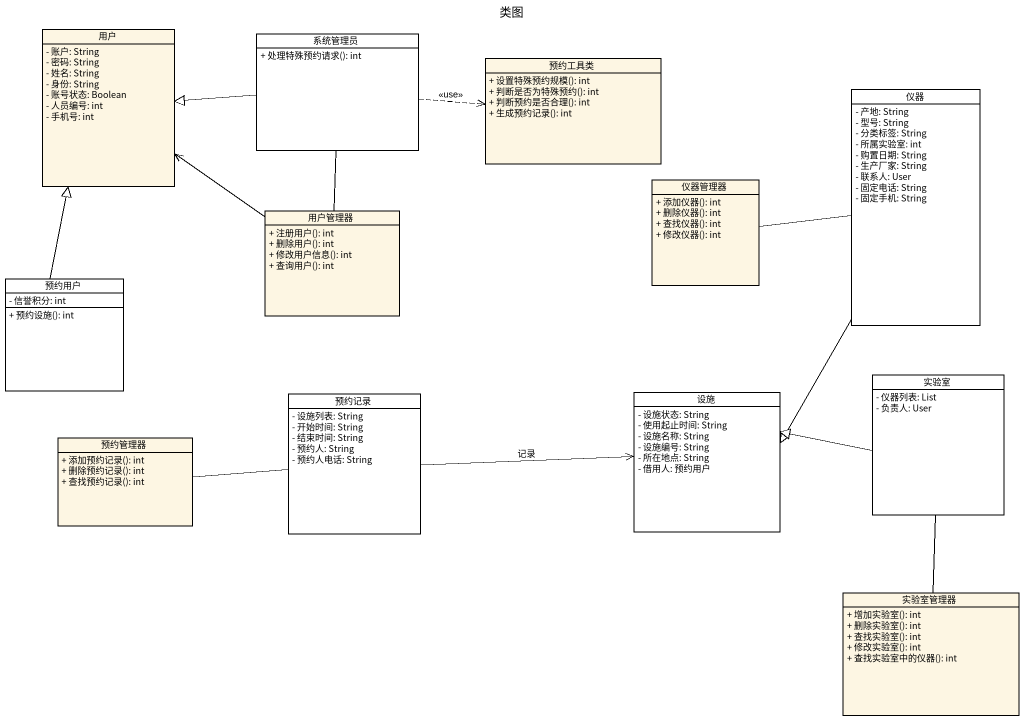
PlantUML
@startuml
title 类图
hide circle
hide empty members
skinparam classAttributeIconSize 0
class 用户 {
  - 账户: String
  - 密码: String
  - 姓名: String
  - 身份: String
  - 账号状态: Boolean
  - 人员编号: int
  - 手机号: int
}
class 系统管理员 #FFFFFF {
  + 处理特殊预约请求(): int
}
class 预约工具类 {
  + 设置特殊预约规模(): int
  + 判断是否为特殊预约(): int
  + 判断预约是否合理(): int
  + 生成预约记录(): int
}
class 仪器 #FFFFFF {
  - 产地: String
  - 型号: String
  - 分类标签: String
  - 所属实验室: int
  - 购置日期: String
  - 生产厂家: String
  - 联系人: User
  - 固定电话: String
  - 固定手机: String
}
class 用户管理器 {
  + 注册用户(): int
  + 删除用户(): int
  + 修改用户信息(): int
  + 查询用户(): int
}
class 仪器管理器 {
  + 添加仪器(): int
  + 删除仪器(): int
  + 查找仪器(): int
  + 修改仪器(): int
}
class 预约用户 #FFFFFF {
  - 信誉积分: int
  + 预约设施(): int
}
class 预约记录 #FFFFFF {
  - 设施列表: String
  - 开始时间: String
  - 结束时间: String
  - 预约人: String
  - 预约人电话: String
}
class 设施 #FFFFFF {
  - 设施状态: String
  - 使用起止时间: String
  - 设施名称: String
  - 设施编号: String
  - 所在地点: String
  - 借用人: 预约用户
}
class 实验室 #FFFFFF {
  - 仪器列表: List
  - 负责人: User
}
class 预约管理器 {
  + 添加预约记录(): int
  + 删除预约记录(): int
  + 查找预约记录(): int
}
class 实验室管理器 {
  + 增加实验室(): int
  + 删除实验室(): int
  + 查找实验室(): int
  + 修改实验室(): int
  + 查找实验室中的仪器(): int
}
系统管理员 -left-|> 用户
系统管理员 .right.> 预约工具类 : <<use>>
系统管理员 -- 用户管理器
仪器 --|> 设施
用户管理器 -up-> 用户
仪器管理器 -right- 仪器
预约用户 -up-|> 用户
预约记录 -right-> 设施 : 记录
实验室 -left-|> 设施
预约管理器 -right- 预约记录
实验室管理器 -up- 实验室
@enduml
